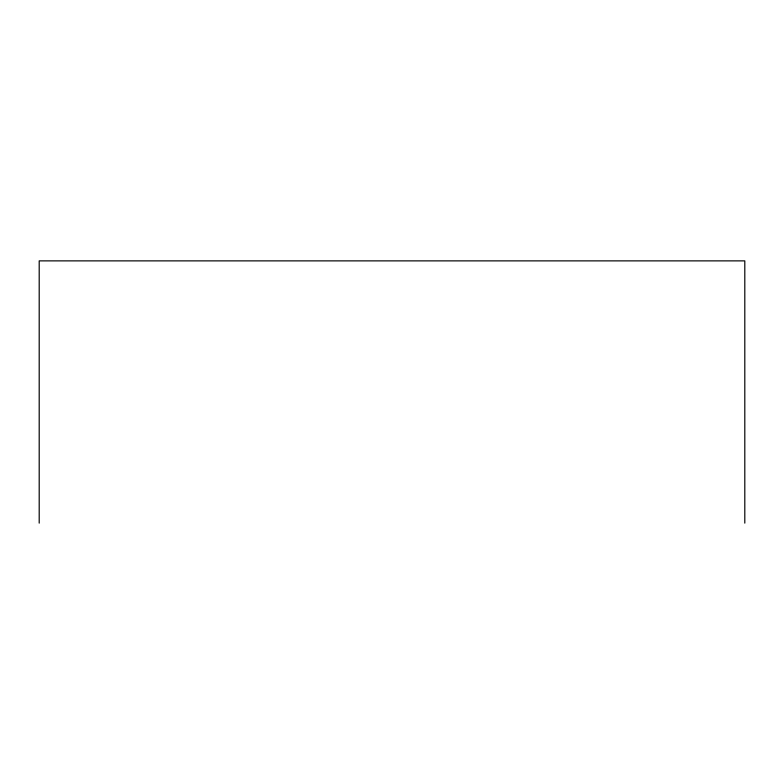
<?xml version="1.0" encoding="UTF-8"?>
<svg xmlns="http://www.w3.org/2000/svg" width="784" height="784" viewBox="0 0 784 784"><rect width="100%" height="100%" fill="white"/><g stroke="black" fill="none" stroke-linecap="round" stroke-linejoin="round"><path stroke-width="1.18" d="M744.8 523.124L744.8 260.876L39.2 260.876L39.2 523.124"/></g></svg>
